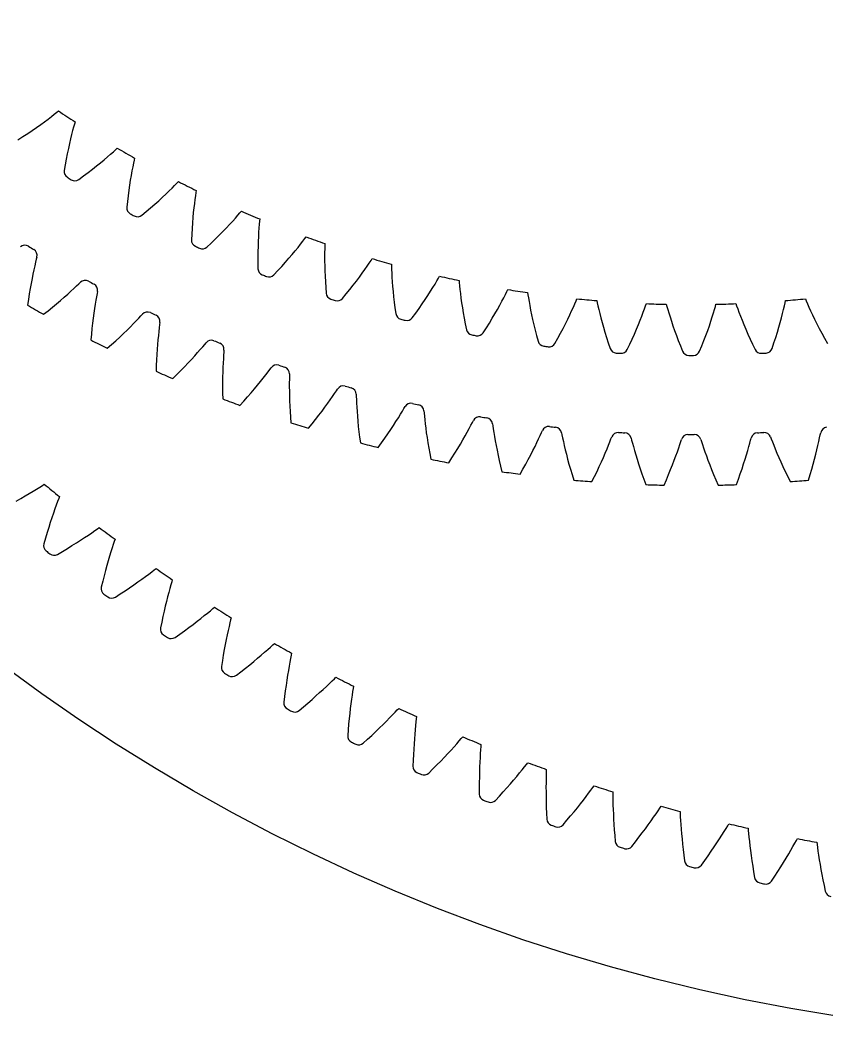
# Model space of a CAD drawing. Header units: millimetres. Extents: x -82 to 82, y -82 to 82.
# Drawn here: x -48.67 to -13, y -82.43 to -37.43 of the extents above; entities that cross this region are included whole.
import ezdxf

# ---------------------------------------------------------------- set-up
doc = ezdxf.new("R2010")
doc.units = ezdxf.units.MM

msp = doc.modelspace()

# ---------------------------------------------------------------- linework, layer by layer
at = {"layer": 'fixed_ring'}
for p, q in [((-47.815477, -58.073121), (-47.696716, -57.997768)), ((-47.696716, -57.997768), (-47.615885, -57.945901)), ((-48.652178, -58.57754), (-48.46056, -58.465886)), ((-48.46056, -58.465886), (-48.279702, -58.358464)), ((-48.279702, -58.358464), (-48.110688, -58.256221)), ((-48.110688, -58.256221), (-47.955099, -58.160452)), ((-47.955099, -58.160452), (-47.815477, -58.073121)), ((-46.94112, -58.493857), (-46.975294, -58.583611)), ((-48.853769, -58.692697), (-48.652178, -58.57754)), ((-47.081493, -58.86988), (-47.143293, -59.041812)), ((-47.024673, -58.715308), (-47.081493, -58.86988)), ((-46.975294, -58.583611), (-47.024673, -58.715308)), ((-47.208676, -59.22821), (-47.276697, -59.427263)), ((-47.143293, -59.041812), (-47.208676, -59.22821)), ((-47.346652, -59.637717), (-47.417988, -59.858649)), ((-47.276697, -59.427263), (-47.346652, -59.637717)), ((-47.490254, -60.089351), (-47.563066, -60.32926)), ((-47.417988, -59.858649), (-47.490254, -60.089351)), ((-45.826798, -60.303769), (-45.662154, -60.194629)), ((-45.662154, -60.194629), (-45.510654, -60.092513)), ((-45.510654, -60.092513), (-45.374761, -59.999486)), ((-45.374761, -59.999486), (-45.259215, -59.919289)), ((-45.259215, -59.919289), (-45.180597, -59.864127)), ((-47.563066, -60.32926), (-47.63668, -60.577457)), ((-46.592465, -60.788129), (-46.386562, -60.66144)), ((-46.386562, -60.66144), (-46.189902, -60.538051)), ((-46.189902, -60.538051), (-46.003062, -60.418573)), ((-46.003062, -60.418573), (-45.826798, -60.303769)), ((-44.558094, -60.608445), (-44.608477, -60.765233)), ((-44.5142, -60.47482), (-44.558094, -60.608445)), ((-44.483763, -60.383729), (-44.5142, -60.47482)), ((-47.029689, -61.049897), (-46.807158, -60.917607)), ((-46.807158, -60.917607), (-46.592465, -60.788129)), ((-44.720744, -61.128512), (-44.780481, -61.330206)), ((-44.66312, -60.939571), (-44.720744, -61.128512)), ((-44.608477, -60.765233), (-44.66312, -60.939571)), ((-44.841679, -61.543371), (-44.903825, -61.767062)), ((-44.780481, -61.330206), (-44.841679, -61.543371)), ((-44.966495, -62.000554), (-45.029331, -62.243267)), ((-44.903825, -61.767062), (-44.966495, -62.000554)), ((-43.295599, -62.146047), (-43.135606, -62.030195)), ((-43.135606, -62.030195), (-42.988456, -61.921906)), ((-42.988456, -61.921906), (-42.856523, -61.823343)), ((-42.856523, -61.823343), (-42.74439, -61.73844)), ((-42.74439, -61.73844), (-42.668118, -61.680075)), ((-45.029331, -62.243267), (-45.092625, -62.494294)), ((-44.040595, -62.661633), (-43.840104, -62.526544)), ((-43.840104, -62.526544), (-43.648712, -62.395133)), ((-43.648712, -62.395133), (-43.466968, -62.268036)), ((-43.466968, -62.268036), (-43.295599, -62.146047)), ((-42.015388, -62.398032), (-42.059249, -62.556769)), ((-41.977054, -62.262708), (-42.015388, -62.398032)), ((-41.950408, -62.170438), (-41.977054, -62.262708)), ((-44.466629, -62.941247), (-44.249755, -62.799873)), ((-44.249755, -62.799873), (-44.040595, -62.661633)), ((-42.156408, -62.924378), (-42.207758, -63.128368)), ((-42.106641, -62.733216), (-42.156408, -62.924378)), ((-42.059249, -62.556769), (-42.106641, -62.733216)), ((-42.260095, -63.343879), (-42.312944, -63.569948)), ((-42.207758, -63.128368), (-42.260095, -63.343879)), ((-40.156537, -63.452111), (-40.082742, -63.390645)), ((-42.365912, -63.805829), (-42.418664, -64.050932)), ((-42.312944, -63.569948), (-42.365912, -63.805829)), ((-40.856612, -64.011116), (-40.69043, -63.882148)), ((-40.69043, -63.882148), (-40.535361, -63.759784)), ((-40.535361, -63.759784), (-40.392812, -63.645506)), ((-40.392812, -63.645506), (-40.265065, -63.541576)), ((-40.265065, -63.541576), (-40.156537, -63.452111)), ((-39.34538, -63.850929), (-39.36819, -63.944221)), ((-42.418664, -64.050932), (-42.47153, -64.30436)), ((-41.413484, -64.428082), (-41.218746, -64.284823)), ((-41.218746, -64.284823), (-41.032948, -64.145614)), ((-41.032948, -64.145614), (-40.856612, -64.011116)), ((-39.438164, -64.241427), (-39.478223, -64.419683)), ((-39.400899, -64.081014), (-39.438164, -64.241427)), ((-39.36819, -63.944221), (-39.400899, -64.081014)), ((-41.827599, -64.725062), (-41.616752, -64.574847)), ((-41.616752, -64.574847), (-41.413484, -64.428082)), ((-39.520048, -64.612737), (-39.562924, -64.818675)), ((-39.478223, -64.419683), (-39.520048, -64.612737)), ((-39.606311, -65.036165), (-39.649772, -65.264225)), ((-39.562924, -64.818675), (-39.606311, -65.036165)), ((-37.728158, -65.260369), (-37.604815, -65.151248)), ((-37.604815, -65.151248), (-37.500076, -65.057375)), ((-37.500076, -65.057375), (-37.428885, -64.992912)), ((-39.692947, -65.502094), (-39.735525, -65.749167)), ((-39.649772, -65.264225), (-39.692947, -65.502094)), ((-38.34708, -65.786504), (-38.176453, -65.644833)), ((-38.176453, -65.644833), (-38.015743, -65.509109)), ((-38.015743, -65.509109), (-37.865863, -65.380441)), ((-37.865863, -65.380441), (-37.728158, -65.260369)), ((-36.719095, -65.654515), (-36.749699, -65.816331)), ((-36.692067, -65.516487), (-36.719095, -65.654515)), ((-36.673132, -65.422331), (-36.692067, -65.516487)), ((-39.735525, -65.749167), (-39.777873, -66.004564)), ((-38.912647, -66.239496), (-38.715618, -66.084456)), ((-38.715618, -66.084456), (-38.526967, -65.933271)), ((-38.526967, -65.933271), (-38.34708, -65.786504)), ((-36.782357, -65.996089), (-36.816169, -66.190707)), ((-36.749699, -65.816331), (-36.782357, -65.996089)), ((-39.117106, -66.398295), (-38.912647, -66.239496)), ((-36.850498, -66.398241), (-36.884859, -66.617339)), ((-36.816169, -66.190707), (-36.850498, -66.398241)), ((-34.880317, -66.649612), (-34.779548, -66.55149)), ((-34.779548, -66.55149), (-34.711081, -66.48414)), ((-36.918859, -66.846999), (-36.952167, -67.086449)), ((-36.884859, -66.617339), (-36.918859, -66.846999)), ((-35.43107, -67.166397), (-35.276106, -67.024148)), ((-35.276106, -67.024148), (-35.131671, -66.889396)), ((-35.131671, -66.889396), (-34.999046, -66.763737)), ((-34.999046, -66.763737), (-34.880317, -66.649612)), ((-33.953256, -66.976818), (-33.974557, -67.115846)), ((-33.938228, -66.881961), (-33.953256, -66.976818)), ((-36.984498, -67.335071), (-37.016256, -67.592)), ((-36.952167, -67.086449), (-36.984498, -67.335071)), ((-35.951607, -67.627925), (-35.769365, -67.469074)), ((-35.769365, -67.469074), (-35.595697, -67.314999)), ((-35.595697, -67.314999), (-35.43107, -67.166397)), ((-34.02365, -67.459743), (-34.049389, -67.655592)), ((-33.998447, -67.278788), (-34.02365, -67.459743)), ((-33.974557, -67.115846), (-33.998447, -67.278788)), ((-36.339783, -67.958089), (-36.142061, -67.790975)), ((-36.142061, -67.790975), (-35.951607, -67.627925)), ((-34.075113, -67.864367), (-34.100391, -68.084697)), ((-34.049389, -67.655592), (-34.075113, -67.864367)), ((-32.096228, -68.034105), (-31.999599, -67.931903)), ((-31.999599, -67.931903), (-31.933974, -67.861781)), ((-34.124871, -68.315567), (-34.148255, -68.556189)), ((-34.100391, -68.084697), (-34.124871, -68.315567)), ((-32.4762, -68.424677), (-32.337458, -68.284072)), ((-32.337458, -68.284072), (-32.210139, -68.153039)), ((-32.210139, -68.153039), (-32.096228, -68.034105)), ((-31.156436, -68.322721), (-31.171974, -68.46251)), ((-31.145341, -68.227324), (-31.156436, -68.322721)), ((-34.170284, -68.805934), (-34.191398, -69.063956)), ((-34.148255, -68.556189), (-34.170284, -68.805934)), ((-32.950651, -68.889608), (-32.783499, -68.728487)), ((-32.783499, -68.728487), (-32.625153, -68.573209)), ((-32.625153, -68.573209), (-32.4762, -68.424677)), ((-31.206813, -68.808142), (-31.224437, -69.004888)), ((-31.18911, -68.626301), (-31.206813, -68.808142)), ((-31.171974, -68.46251), (-31.18911, -68.626301)), ((-33.500374, -69.401777), (-33.309727, -69.226635)), ((-33.309727, -69.226635), (-33.126173, -69.055854)), ((-33.126173, -69.055854), (-32.950651, -68.889608)), ((-31.241512, -69.214548), (-31.257663, -69.435734)), ((-31.224437, -69.004888), (-31.241512, -69.214548)), ((-29.257302, -69.302363), (-29.16498, -69.196255)), ((-29.16498, -69.196255), (-29.102308, -69.123481)), ((-31.272581, -69.667418), (-31.286001, -69.908801)), ((-31.257663, -69.435734), (-31.272581, -69.667418)), ((-29.763497, -69.862865), (-29.62081, -69.708304)), ((-29.62081, -69.708304), (-29.487996, -69.562085)), ((-29.487996, -69.562085), (-29.366201, -69.425903)), ((-29.366201, -69.425903), (-29.257302, -69.302363)), ((-28.316134, -69.692208), (-28.326487, -69.856566)), ((-28.306387, -69.551896), (-28.316134, -69.692208)), ((-28.299243, -69.456122), (-28.306387, -69.551896)), ((-31.297691, -70.159243), (-31.308124, -70.417917)), ((-31.286001, -69.908801), (-31.297691, -70.159243)), ((-30.244144, -70.365802), (-30.075642, -70.192444)), ((-30.075642, -70.192444), (-29.915291, -70.024553)), ((-29.915291, -70.024553), (-29.763497, -69.862865)), ((-28.33666, -70.038984), (-28.346139, -70.23629)), ((-28.326487, -69.856566), (-28.33666, -70.038984)), ((-30.60373, -70.726893), (-30.420483, -70.544022)), ((-30.420483, -70.544022), (-30.244144, -70.365802)), ((-28.354534, -70.446476), (-28.361531, -70.668141)), ((-28.346139, -70.23629), (-28.354534, -70.446476)), ((-26.588155, -70.721253), (-26.472091, -70.580154)), ((-26.472091, -70.580154), (-26.368391, -70.452219)), ((-26.368391, -70.452219), (-26.280532, -70.342387)), ((-26.280532, -70.342387), (-26.220922, -70.267085)), ((-25.404796, -70.566255), (-25.407976, -70.662243)), ((-28.366863, -70.900244), (-28.370296, -71.141975)), ((-28.361531, -70.668141), (-28.366863, -70.900244)), ((-26.995973, -71.200984), (-26.850991, -71.033161)), ((-26.850991, -71.033161), (-26.714813, -70.872835)), ((-26.714813, -70.872835), (-26.588155, -70.721253)), ((-25.415469, -70.967483), (-25.418095, -71.150166)), ((-25.411917, -70.802837), (-25.415469, -70.967483)), ((-25.407976, -70.662243), (-25.411917, -70.802837)), ((-28.370296, -71.141975), (-28.371627, -71.392687)), ((-28.371627, -71.392687), (-28.371361, -71.65157)), ((-27.310443, -71.555531), (-27.149249, -71.375358)), ((-27.149249, -71.375358), (-26.995973, -71.200984)), ((-25.418095, -71.150166), (-25.419412, -71.347695)), ((-25.419412, -71.347695), (-25.419114, -71.558048)), ((-23.532755, -71.61382), (-23.43443, -71.481709)), ((-23.43443, -71.481709), (-23.351185, -71.36834)), ((-23.351185, -71.36834), (-23.294737, -71.290639)), ((-27.6548, -71.931173), (-27.479267, -71.740886)), ((-27.479267, -71.740886), (-27.310443, -71.555531)), ((-25.419114, -71.558048), (-25.416945, -71.779813)), ((-25.416945, -71.779813), (-25.41268, -72.011938)), ((-23.89261, -72.082098), (-23.763174, -71.916282)), ((-23.763174, -71.916282), (-23.642888, -71.759595)), ((-23.642888, -71.759595), (-23.532755, -71.61382)), ((-22.466946, -71.555827), (-22.466156, -71.651864)), ((-22.466156, -71.651864), (-22.464283, -71.792501)), ((-22.464283, -71.792501), (-22.461028, -71.957154)), ((-22.461028, -71.957154), (-22.456103, -72.139788)), ((-25.41268, -72.011938), (-25.406121, -72.253604)), ((-25.406121, -72.253604), (-25.397089, -72.504157)), ((-24.330083, -72.623009), (-24.176473, -72.436328)), ((-24.176473, -72.436328), (-24.030533, -72.255769)), ((-24.030533, -72.255769), (-23.89261, -72.082098)), ((-22.456103, -72.139788), (-22.449256, -72.337203)), ((-22.449256, -72.337203), (-22.440265, -72.547365)), ((-20.553213, -72.525135), (-20.460431, -72.389074)), ((-20.460431, -72.389074), (-20.381943, -72.272361)), ((-20.381943, -72.272361), (-20.328754, -72.192394)), ((-19.490711, -72.423147), (-19.485953, -72.519069)), ((-25.397089, -72.504157), (-25.386125, -72.762808)), ((-24.658622, -73.012561), (-24.491103, -72.815182)), ((-24.491103, -72.815182), (-24.330083, -72.623009)), ((-22.440265, -72.547365), (-22.428933, -72.76885)), ((-22.428933, -72.76885), (-22.41508, -73.0006)), ((-20.89341, -73.007884), (-20.770936, -72.836861)), ((-20.770936, -72.836861), (-20.657228, -72.675336)), ((-20.657228, -72.675336), (-20.553213, -72.525135)), ((-19.485953, -72.519069), (-19.47827, -72.659509)), ((-19.47827, -72.659509), (-19.468214, -72.823886)), ((-19.468214, -72.823886), (-19.455745, -73.006161)), ((-22.41508, -73.0006), (-22.39854, -73.24179)), ((-22.39854, -73.24179), (-22.379162, -73.491755)), ((-21.162391, -73.373542), (-21.024038, -73.187106)), ((-21.024038, -73.187106), (-20.89341, -73.007884)), ((-19.455745, -73.006161), (-19.440745, -73.203124)), ((-19.440745, -73.203124), (-19.423078, -73.412735)), ((-17.636275, -73.466913), (-17.538556, -73.312542)), ((-17.538556, -73.312542), (-17.451477, -73.172763)), ((-17.451477, -73.172763), (-17.377878, -73.052907)), ((-17.377878, -73.052907), (-17.32804, -72.97081)), ((-16.481176, -73.166733), (-16.472458, -73.262377)), ((-16.472458, -73.262377), (-16.458979, -73.402379)), ((-22.379162, -73.491755), (-22.357518, -73.749732)), ((-21.620315, -73.969207), (-21.461096, -73.765075)), ((-21.461096, -73.765075), (-21.308155, -73.566411)), ((-21.308155, -73.566411), (-21.162391, -73.373542)), ((-19.423078, -73.412735), (-19.402603, -73.633563)), ((-19.402603, -73.633563), (-19.379184, -73.864543)), ((-17.858513, -73.808937), (-17.743211, -73.632999)), ((-17.743211, -73.632999), (-17.636275, -73.466913)), ((-16.458979, -73.402379), (-16.442138, -73.5662)), ((-16.442138, -73.5662), (-16.422147, -73.747805)), ((-16.422147, -73.747805), (-16.399021, -73.94398)), ((-14.412706, -73.831437), (-14.344124, -73.708642)), ((-14.344124, -73.708642), (-14.29772, -73.624556)), ((-13.443484, -73.785315), (-13.430821, -73.880517)), ((-19.379184, -73.864543), (-19.352691, -74.104843)), ((-19.352691, -74.104843), (-19.323, -74.353793)), ((-18.249823, -74.384127), (-18.112153, -74.185399)), ((-18.112153, -74.185399), (-17.981623, -73.993404)), ((-17.981623, -73.993404), (-17.858513, -73.808937)), ((-16.399021, -73.94398), (-16.372707, -74.152681)), ((-16.372707, -74.152681), (-16.343123, -74.372475)), ((-14.685172, -74.303336), (-14.585191, -74.132974)), ((-14.585191, -74.132974), (-14.493935, -73.974696)), ((-14.493935, -73.974696), (-14.412706, -73.831437)), ((-13.430821, -73.880517), (-13.411567, -74.019843)), ((-13.411567, -74.019843), (-13.387971, -74.182828)), ((-13.387971, -74.182828), (-13.360493, -74.363451)), ((-19.323, -74.353793), (-19.290714, -74.610656)), ((-18.545071, -74.799479), (-18.394423, -74.588941)), ((-18.394423, -74.588941), (-18.249823, -74.384127)), ((-16.343123, -74.372475), (-16.310179, -74.602289)), ((-16.310179, -74.602289), (-16.273778, -74.841289)), ((-15.030971, -74.870511), (-14.908486, -74.673286)), ((-14.908486, -74.673286), (-14.793105, -74.483889)), ((-14.793105, -74.483889), (-14.685172, -74.303336)), ((-13.360493, -74.363451), (-13.329279, -74.558503)), ((-13.329279, -74.558503), (-13.294363, -74.765938)), ((-16.273778, -74.841289), (-16.233825, -75.0888)), ((-16.233825, -75.0888), (-16.190951, -75.344109)), ((-15.296324, -75.285373), (-15.160311, -75.074758)), ((-15.160311, -75.074758), (-15.030971, -74.870511)), ((-13.294363, -74.765938), (-13.255722, -74.984322)), ((-13.255722, -74.984322), (-13.213308, -75.212578)), ((-15.438142, -75.501956), (-15.296324, -75.285373)), ((-13.213308, -75.212578), (-13.167062, -75.449869)), ((-13.167062, -75.449869), (-13.116914, -75.695518)), ((-13.116914, -75.695518), (-13.063527, -75.948837))]:
    msp.add_line(p, q, dxfattribs=at)
for centre, radius, start, end in [((0, 0), 75, 230.589029, 231.253076), ((0, 0), 75, 232.95745, 233.621498), ((-47.347894, -60.658713), 0.3, 164.285051, 232.02575), ((0, 0), 77.25, 232.02575, 232.184776), ((-47.179351, -60.789895), 0.3, 232.184776, 299.925475), ((0, 0), 75, 235.325871, 235.989919), ((-44.800728, -62.563546), 0.3, 166.653472, 234.394171), ((0, 0), 77.25, 234.394171, 234.553197), ((-44.626908, -62.687651), 0.3, 234.553197, 302.293896), ((0, 0), 75, 237.694292, 238.35834), ((-42.17702, -64.361491), 0.3, 169.021893, 236.762592), ((0, 0), 77.25, 236.762592, 236.921619), ((-41.99822, -64.478306), 0.3, 236.921619, 304.662317), ((0, 0), 75, 240.062713, 240.726761), ((-39.481254, -66.049475), 0.3, 171.390314, 239.131013), ((0, 0), 77.25, 239.131013, 239.29004), ((-39.297779, -66.158802), 0.3, 239.29004, 307.030738), ((0, 0), 75, 242.431134, 243.095182), ((-36.718035, -67.624614), 0.3, 173.758735, 241.499434), ((0, 0), 77.25, 241.499434, 241.658461), ((0, 0), 75, 244.799555, 245.463603), ((-36.530199, -67.726266), 0.3, 241.658461, 309.399159), ((-33.892083, -69.084218), 0.3, 176.127156, 243.867855), ((0, 0), 75, 247.167976, 247.832024), ((0, 0), 77.25, 243.867855, 244.026882), ((-33.700207, -69.178021), 0.3, 244.026882, 311.76758), ((-31.008227, -70.425793), 0.3, 178.495578, 246.236276), ((0, 0), 75, 249.536397, 250.200445), ((0, 0), 77.25, 246.236276, 246.395303), ((-30.812639, -70.511586), 0.3, 246.395303, 314.136001), ((0, 0), 75, 251.904818, 252.568866), ((-28.071395, -71.647047), 0.3, 180.863999, 248.604697), ((0, 0), 77.25, 248.604697, 248.763724), ((-27.872428, -71.724684), 0.3, 248.763724, 316.504422), ((0, 0), 75, 254.273239, 254.937287), ((-25.086603, -72.745892), 0.3, 183.23242, 250.973118), ((0, 0), 77.25, 250.973118, 251.132145), ((-24.884597, -72.815241), 0.3, 251.132145, 318.872844), ((0, 0), 75, 256.64166, 257.305708), ((-22.058951, -73.720453), 0.3, 185.600841, 253.341539), ((0, 0), 75, 259.010081, 259.674129), ((0, 0), 77.25, 253.341539, 253.500566), ((-21.854252, -73.781394), 0.3, 253.500566, 321.241265), ((-18.993611, -74.569064), 0.3, 187.969262, 255.70996), ((0, 0), 77.25, 255.70996, 255.868987), ((-18.786569, -74.621494), 0.3, 255.868987, 323.609686), ((-15.895821, -75.290274), 0.3, 190.337683, 258.078381), ((0, 0), 77.25, 258.078381, 258.237408), ((-15.686789, -75.334103), 0.3, 258.237408, 325.978107), ((-12.770874, -75.882852), 0.3, 192.706104, 260.446803)]:
    msp.add_arc(centre, radius, start, end, dxfattribs=at)
at = {"layer": 'outer'}
msp.add_circle((0, 0), 82.428227, dxfattribs=at)
at = {"layer": 'thin_ring_external'}
for p, q in [((-47.997549, -48.127363), (-48.0345, -48.284723)), ((-47.964827, -47.993334), (-47.997549, -48.127363)), ((-47.943296, -47.901146), (-47.964827, -47.993334)), ((-48.073818, -48.459811), (-48.114394, -48.649687)), ((-48.0345, -48.284723), (-48.073818, -48.459811)), ((-48.155453, -48.852503), (-48.196403, -49.066979)), ((-48.114394, -48.649687), (-48.155453, -48.852503)), ((-46.081033, -49.080944), (-46.011961, -49.016203)), ((-48.236766, -49.292169), (-48.276144, -49.527343)), ((-48.196403, -49.066979), (-48.236766, -49.292169)), ((-46.574668, -49.538648), (-46.430519, -49.40857)), ((-46.430519, -49.40857), (-46.298546, -49.286976)), ((-46.298546, -49.286976), (-46.180744, -49.176295)), ((-46.180744, -49.176295), (-46.081033, -49.080944)), ((-45.26058, -49.422831), (-45.277, -49.516065)), ((-48.314192, -49.771916), (-48.35061, -50.02541)), ((-48.276144, -49.527343), (-48.314192, -49.771916)), ((-47.069888, -49.965867), (-46.895049, -49.818316)), ((-46.895049, -49.818316), (-46.729782, -49.675615)), ((-46.729782, -49.675615), (-46.574668, -49.538648)), ((-45.330515, -49.810849), (-45.360127, -49.987837)), ((-45.302288, -49.651692), (-45.330515, -49.810849)), ((-45.277, -49.516065), (-45.302288, -49.651692)), ((-47.647971, -50.431079), (-47.446648, -50.272793)), ((-47.446648, -50.272793), (-47.253865, -50.117555)), ((-47.253865, -50.117555), (-47.069888, -49.965867)), ((-45.420006, -50.38443), (-45.449079, -50.600836)), ((-45.390182, -50.17966), (-45.420006, -50.38443)), ((-45.360127, -49.987837), (-45.390182, -50.17966)), ((-45.476976, -50.827908), (-45.503338, -51.064894)), ((-45.449079, -50.600836), (-45.476976, -50.827908)), ((-43.803823, -50.982451), (-43.667058, -50.84463)), ((-43.667058, -50.84463), (-43.541985, -50.715951)), ((-43.541985, -50.715951), (-43.430459, -50.598948)), ((-43.430459, -50.598948), (-43.336152, -50.498248)), ((-43.336152, -50.498248), (-43.270751, -50.429801)), ((-42.49811, -50.794419), (-42.509369, -50.888416)), ((-45.503338, -51.064894), (-45.527855, -51.311191)), ((-44.274756, -51.436302), (-44.108311, -51.279344)), ((-44.108311, -51.279344), (-43.951157, -51.127755)), ((-43.951157, -51.127755), (-43.803823, -50.982451)), ((-42.546564, -51.185701), (-42.566382, -51.364052)), ((-42.527148, -51.025231), (-42.546564, -51.185701)), ((-42.509369, -50.888416), (-42.527148, -51.025231)), ((-45.527855, -51.311191), (-45.550254, -51.566307)), ((-44.634037, -51.763516), (-44.450098, -51.597895)), ((-44.450098, -51.597895), (-44.274756, -51.436302)), ((-42.585824, -51.557239), (-42.604322, -51.763341)), ((-42.566382, -51.364052), (-42.585824, -51.557239)), ((-40.517362, -51.762192), (-40.455832, -51.690246)), ((-44.826334, -51.932653), (-44.634037, -51.763516)), ((-42.62143, -51.98102), (-42.636775, -52.209284)), ((-42.604322, -51.763341), (-42.62143, -51.98102)), ((-40.95765, -52.271422), (-40.828685, -52.126276)), ((-40.828685, -52.126276), (-40.71089, -51.990902)), ((-40.71089, -51.990902), (-40.605979, -51.867934)), ((-40.605979, -51.867934), (-40.517362, -51.762192)), ((-39.670342, -52.106222), (-39.680557, -52.243808)), ((-39.664278, -52.011747), (-39.670342, -52.106222)), ((-42.650042, -52.447362), (-42.660954, -52.694636)), ((-42.636775, -52.209284), (-42.650042, -52.447362)), ((-41.402866, -52.750527), (-41.245321, -52.584638)), ((-41.245321, -52.584638), (-41.096755, -52.424621)), ((-41.096755, -52.424621), (-40.95765, -52.271422)), ((-39.701066, -52.584275), (-39.709836, -52.77824)), ((-39.691104, -52.405104), (-39.701066, -52.584275)), ((-39.680557, -52.243808), (-39.691104, -52.405104)), ((-42.660954, -52.694636), (-42.669265, -52.950598)), ((-41.926264, -53.276509), (-41.743575, -53.097036)), ((-41.743575, -53.097036), (-41.56904, -52.921533)), ((-41.56904, -52.921533), (-41.402866, -52.750527)), ((-39.716953, -52.985049), (-39.722043, -53.20334)), ((-39.709836, -52.77824), (-39.716953, -52.985049)), ((-37.81386, -53.107959), (-37.715882, -52.979398)), ((-37.715882, -52.979398), (-37.633225, -52.868935)), ((-37.633225, -52.868935), (-37.575752, -52.793709)), ((-36.767689, -53.071117), (-36.768539, -53.165782)), ((-39.724791, -53.432102), (-39.724922, -53.670549)), ((-39.722043, -53.20334), (-39.724791, -53.432102)), ((-38.175247, -53.562276), (-38.044792, -53.401647)), ((-38.044792, -53.401647), (-37.924019, -53.249617)), ((-37.924019, -53.249617), (-37.81386, -53.107959)), ((-36.772805, -53.465354), (-36.772882, -53.644802)), ((-36.771159, -53.303722), (-36.772805, -53.465354)), ((-36.768539, -53.165782), (-36.771159, -53.303722)), ((-39.724922, -53.670549), (-39.722196, -53.918049)), ((-39.722196, -53.918049), (-39.716394, -54.174081)), ((-38.619441, -54.084451), (-38.46294, -53.904549)), ((-38.46294, -53.904549), (-38.314772, -53.730234)), ((-38.314772, -53.730234), (-38.175247, -53.562276)), ((-36.772882, -53.644802), (-36.770953, -53.838956)), ((-36.770953, -53.838956), (-36.766667, -54.045842)), ((-34.859693, -54.063729), (-34.768946, -53.929966)), ((-34.768946, -53.929966), (-34.6925, -53.815117)), ((-34.6925, -53.815117), (-34.639257, -53.736839)), ((-33.81714, -53.969312), (-33.812774, -54.06388)), ((-38.956567, -54.458566), (-38.784043, -54.269302)), ((-38.784043, -54.269302), (-38.619441, -54.084451)), ((-36.766667, -54.045842), (-36.759724, -54.264082)), ((-36.759724, -54.264082), (-36.749866, -54.492649)), ((-35.195504, -54.537264), (-35.074096, -54.369692)), ((-35.074096, -54.369692), (-34.961881, -54.21124)), ((-34.961881, -54.21124), (-34.859693, -54.063729)), ((-33.812774, -54.06388), (-33.807791, -54.201755)), ((-33.807791, -54.201755), (-33.80053, -54.363232)), ((-33.80053, -54.363232), (-33.790722, -54.542412)), ((-36.749866, -54.492649), (-36.736862, -54.730741)), ((-36.736862, -54.730741), (-36.720505, -54.977715)), ((-35.610258, -55.083115), (-35.463905, -54.894866)), ((-35.463905, -54.894866), (-35.325564, -54.712653)), ((-35.325564, -54.712653), (-35.195504, -54.537264)), ((-33.790722, -54.542412), (-33.778101, -54.736164)), ((-33.778101, -54.736164), (-33.762424, -54.9425)), ((-31.951267, -55.008225), (-31.857361, -54.855309)), ((-31.857361, -54.855309), (-31.77412, -54.71675)), ((-31.77412, -54.71675), (-31.704117, -54.597864)), ((-31.704117, -54.597864), (-31.655267, -54.516772)), ((-30.821592, -54.703603), (-30.812023, -54.797787)), ((-30.812023, -54.797787), (-30.799453, -54.935178)), ((-36.720505, -54.977715), (-36.700608, -55.233038)), ((-35.926263, -55.475234), (-35.764427, -55.276753)), ((-35.764427, -55.276753), (-35.610258, -55.083115)), ((-33.762424, -54.9425), (-33.743469, -55.160027)), ((-33.743469, -55.160027), (-33.721035, -55.387703)), ((-32.286777, -55.528911), (-32.166575, -55.346624)), ((-32.166575, -55.346624), (-32.054583, -55.172618)), ((-32.054583, -55.172618), (-31.951267, -55.008225)), ((-30.799453, -54.935178), (-30.783307, -55.09601)), ((-30.783307, -55.09601), (-30.763643, -55.274378)), ((-30.763643, -55.274378), (-30.740368, -55.467141)), ((-28.815981, -55.480295), (-28.740499, -55.337361)), ((-28.740499, -55.337361), (-28.677152, -55.2148)), ((-28.677152, -55.2148), (-28.632844, -55.13114)), ((-27.790142, -55.271762), (-27.775399, -55.365276)), ((-33.721035, -55.387703), (-33.694935, -55.624717)), ((-33.694935, -55.624717), (-33.664998, -55.870415)), ((-32.55063, -55.914495), (-32.414869, -55.718469)), ((-32.414869, -55.718469), (-32.286777, -55.528911)), ((-30.740368, -55.467141), (-30.713348, -55.6723)), ((-30.713348, -55.6723), (-30.682439, -55.888452)), ((-28.995424, -55.807987), (-28.901321, -55.638152)), ((-28.901321, -55.638152), (-28.815981, -55.480295)), ((-27.775399, -55.365276), (-27.75528, -55.501766)), ((-27.75528, -55.501766), (-27.730299, -55.661464)), ((-27.730299, -55.661464), (-27.700839, -55.838477)), ((-25.74479, -55.93679), (-25.677297, -55.789915)), ((-25.677297, -55.789915), (-25.620797, -55.66405)), ((-25.620797, -55.66405), (-25.581165, -55.578076)), ((-24.731997, -55.672062), (-24.712125, -55.764621)), ((-24.712125, -55.764621), (-24.684517, -55.899796)), ((-13.315483, -55.899796), (-13.287875, -55.764621)), ((-13.287875, -55.764621), (-13.268003, -55.672062)), ((-33.664998, -55.870415), (-33.631065, -56.124254)), ((-32.844555, -56.323426), (-32.693898, -56.116331)), ((-32.693898, -56.116331), (-32.55063, -55.914495)), ((-30.682439, -55.888452), (-30.647497, -56.114546)), ((-30.647497, -56.114546), (-30.608379, -56.349763)), ((-29.325093, -56.372856), (-29.207637, -56.17653)), ((-29.207637, -56.17653), (-29.097661, -55.987898)), ((-29.097661, -55.987898), (-28.995424, -55.807987)), ((-27.700839, -55.838477), (-27.66698, -56.029666)), ((-27.66698, -56.029666), (-27.628699, -56.233025)), ((-27.628699, -56.233025), (-27.58593, -56.447145)), ((-25.905909, -56.273869), (-25.821305, -56.099108)), ((-25.821305, -56.099108), (-25.74479, -55.93679)), ((-24.684517, -55.899796), (-24.650777, -56.057875)), ((-24.650777, -56.057875), (-24.61161, -56.232997)), ((-24.61161, -56.232997), (-24.56727, -56.42203)), ((-22.720572, -56.389693), (-22.653116, -56.223406)), ((-22.653116, -56.223406), (-22.593817, -56.073036)), ((-22.593817, -56.073036), (-22.544336, -55.94425)), ((-22.544336, -55.94425), (-22.5095, -55.856223)), ((-21.656444, -55.903287), (-21.631503, -55.994612)), ((-21.631503, -55.994612), (-21.59649, -56.12806)), ((-21.59649, -56.12806), (-21.554093, -56.284041)), ((-19.550347, -56.339274), (-19.499421, -56.185865)), ((-19.499421, -56.185865), (-19.457111, -56.054549)), ((-19.457111, -56.054549), (-19.427177, -55.964737)), ((-18.572823, -55.964737), (-18.542889, -56.054549)), ((-18.542889, -56.054549), (-18.500579, -56.185865)), ((-18.500579, -56.185865), (-18.449653, -56.339274)), ((-16.445907, -56.284041), (-16.40351, -56.12806)), ((-16.40351, -56.12806), (-16.368497, -55.994612)), ((-16.368497, -55.994612), (-16.343556, -55.903287)), ((-15.4905, -55.856223), (-15.455664, -55.94425)), ((-15.455664, -55.94425), (-15.406183, -56.073036)), ((-15.406183, -56.073036), (-15.346884, -56.223406)), ((-15.346884, -56.223406), (-15.279428, -56.389693)), ((-13.43273, -56.42203), (-13.38839, -56.232997)), ((-13.38839, -56.232997), (-13.349223, -56.057875)), ((-13.349223, -56.057875), (-13.315483, -55.899796)), ((-30.608379, -56.349763), (-30.564953, -56.593439)), ((-30.564953, -56.593439), (-30.517089, -56.845023)), ((-29.581781, -56.785486), (-29.449849, -56.576063)), ((-29.449849, -56.576063), (-29.325093, -56.372856)), ((-27.58593, -56.447145), (-27.538585, -56.670972)), ((-27.538585, -56.670972), (-27.48657, -56.903677)), ((-26.20396, -56.856041), (-26.097498, -56.653543)), ((-26.097498, -56.653543), (-25.998079, -56.459139)), ((-25.998079, -56.459139), (-25.905909, -56.273869)), ((-24.56727, -56.42203), (-24.517846, -56.622971)), ((-24.517846, -56.622971), (-24.463346, -56.834411)), ((-22.877245, -56.758915), (-22.795421, -56.56885)), ((-22.795421, -56.56885), (-22.720572, -56.389693)), ((-21.554093, -56.284041), (-21.505339, -56.456739)), ((-21.505339, -56.456739), (-21.450653, -56.643042)), ((-21.450653, -56.643042), (-21.390234, -56.840956)), ((-19.744636, -56.886317), (-19.673406, -56.692032)), ((-19.673406, -56.692032), (-19.608541, -56.509024)), ((-19.608541, -56.509024), (-19.550347, -56.339274)), ((-18.449653, -56.339274), (-18.391459, -56.509024)), ((-18.391459, -56.509024), (-18.326594, -56.692032)), ((-18.326594, -56.692032), (-18.255364, -56.886317)), ((-16.609766, -56.840956), (-16.549347, -56.643042)), ((-16.549347, -56.643042), (-16.494661, -56.456739)), ((-16.494661, -56.456739), (-16.445907, -56.284041)), ((-15.279428, -56.389693), (-15.204579, -56.56885)), ((-15.204579, -56.56885), (-15.122755, -56.758915)), ((-13.536654, -56.834411), (-13.482154, -56.622971)), ((-13.482154, -56.622971), (-13.43273, -56.42203)), ((-29.7208, -57.000565), (-29.581781, -56.785486)), ((-27.48657, -56.903677), (-27.429786, -57.14459)), ((-27.429786, -57.14459), (-27.368135, -57.393156)), ((-26.437527, -57.282184), (-26.317333, -57.065812)), ((-26.317333, -57.065812), (-26.20396, -56.856041)), ((-24.463346, -56.834411), (-24.403743, -57.055289)), ((-24.403743, -57.055289), (-24.338987, -57.284775)), ((-23.060949, -57.166556), (-22.965804, -56.958501)), ((-22.965804, -56.958501), (-22.877245, -56.758915)), ((-21.390234, -56.840956), (-21.324169, -57.049072)), ((-21.324169, -57.049072), (-21.252489, -57.266332)), ((-19.905605, -57.303458), (-19.822066, -57.090478)), ((-19.822066, -57.090478), (-19.744636, -56.886317)), ((-18.255364, -56.886317), (-18.177934, -57.090478)), ((-18.177934, -57.090478), (-18.094395, -57.303458)), ((-16.747511, -57.266332), (-16.675831, -57.049072)), ((-16.675831, -57.049072), (-16.609766, -56.840956)), ((-15.122755, -56.758915), (-15.034196, -56.958501)), ((-15.034196, -56.958501), (-14.939051, -57.166556)), ((-13.661013, -57.284775), (-13.596257, -57.055289)), ((-13.596257, -57.055289), (-13.536654, -56.834411)), ((-26.564488, -57.504596), (-26.437527, -57.282184)), ((-24.338987, -57.284775), (-24.269018, -57.522195)), ((-24.269018, -57.522195), (-24.193768, -57.766987)), ((-23.270686, -57.604919), (-23.162594, -57.382254)), ((-23.162594, -57.382254), (-23.060949, -57.166556)), ((-21.252489, -57.266332), (-21.17519, -57.491902)), ((-21.17519, -57.491902), (-21.092248, -57.725107)), ((-20.090875, -57.75271), (-19.995213, -57.524428)), ((-19.995213, -57.524428), (-19.905605, -57.303458)), ((-18.094395, -57.303458), (-18.004787, -57.524428)), ((-18.004787, -57.524428), (-17.909125, -57.75271)), ((-16.907752, -57.725107), (-16.82481, -57.491902)), ((-16.82481, -57.491902), (-16.747511, -57.266332)), ((-14.939051, -57.166556), (-14.837406, -57.382254)), ((-14.837406, -57.382254), (-14.729314, -57.604919)), ((-13.806232, -57.766987), (-13.730982, -57.522195)), ((-13.730982, -57.522195), (-13.661013, -57.284775)), ((-23.385202, -57.833987), (-23.270686, -57.604919)), ((-21.092248, -57.725107), (-21.003628, -57.965382)), ((-20.192598, -57.987738), (-20.090875, -57.75271)), ((-17.909125, -57.75271), (-17.807402, -57.987738)), ((-16.996372, -57.965382), (-16.907752, -57.725107)), ((-14.729314, -57.604919), (-14.614798, -57.833987))]:
    msp.add_line(p, q, dxfattribs=at)
for centre, radius, start, end in [((-48.470616, -47.676884), 0.3, 58.278455, 131.94392), ((-19, 0), 55.75, 238.278455, 238.56365), ((-48.232936, -47.822986), 0.3, 344.898185, 58.56365), ((-45.799453, -49.227958), 0.3, 61.43635, 135.101815), ((-19, 0), 55.75, 241.43635, 241.721545), ((-45.554085, -49.360744), 0.3, 348.05608, 61.721545), ((-19, 0), 58, 239.599253, 240.400747), ((-43.0469, -50.629528), 0.3, 64.594244, 138.259709), ((-19, 0), 55.75, 244.594244, 244.87944), ((-42.79459, -50.748596), 0.3, 351.213975, 64.87944), ((-19, 0), 58, 242.757148, 243.558641), ((-40.221318, -51.877338), 0.3, 67.752139, 141.417604), ((-19, 0), 55.75, 247.752139, 248.037335), ((-39.962832, -51.982326), 0.3, 354.37187, 68.037335), ((-19, 0), 58, 245.915043, 246.716536), ((-37.331288, -52.967598), 0.3, 70.910034, 144.575499), ((-19, 0), 55.75, 250.910034, 251.195229), ((-37.06741, -53.058187), 0.3, 357.529764, 71.195229), ((-34.385586, -53.896997), 0.3, 74.067929, 147.733393), ((-19, 0), 55.75, 254.067929, 254.353124), ((-34.117118, -53.972912), 0.3, 0.687659, 74.353124), ((-19, 0), 58, 249.072938, 249.874431), ((-31.393158, -54.662712), 0.3, 77.225823, 150.891288), ((-19, 0), 55.75, 257.225823, 257.511019), ((-31.120916, -54.723723), 0.3, 3.845554, 77.511019), ((-19, 0), 58, 252.230832, 253.032326), ((-28.363093, -55.262419), 0.3, 80.383718, 154.049183), ((-19, 0), 55.75, 260.383718, 260.668913), ((-28.087904, -55.30834), 0.3, 7.003449, 80.668913), ((-25.304592, -55.694296), 0.3, 83.541613, 157.207078), ((-19, 0), 55.75, 263.541613, 263.826808), ((-25.027291, -55.724988), 0.3, 10.161343, 83.826808), ((-22.226945, -55.957031), 0.3, 86.699508, 160.364972), ((-19, 0), 55.75, 266.699508, 266.984703), ((-21.948374, -55.9724), 0.3, 13.319238, 86.984703), ((-19.139497, -56.049826), 0.3, 89.857402, 163.522867), ((-19, 0), 55.75, 269.857402, 270.142598), ((-18.860503, -56.049826), 0.3, 16.477133, 90.142598), ((-16.051626, -55.9724), 0.3, 93.015297, 166.680762), ((-19, 0), 55.75, 273.015297, 273.300492), ((-15.773055, -55.957031), 0.3, 19.635028, 93.300492), ((-12.972709, -55.724988), 0.3, 96.173192, 169.838657), ((-19, 0), 58, 255.388727, 256.19022), ((-19, 0), 58, 258.546622, 259.348115), ((-19, 0), 58, 261.704517, 262.50601), ((-19, 0), 58, 264.862411, 265.663904), ((-19, 0), 58, 268.020306, 268.821799), ((-19, 0), 58, 271.178201, 271.979694), ((-19, 0), 58, 274.336096, 275.137589)]:
    msp.add_arc(centre, radius, start, end, dxfattribs=at)
at = {"layer": 'thin_ring_internal'}
for p, q in [((-47.600889, -41.913997), (-47.442791, -41.795509)), ((-47.442791, -41.795509), (-47.298038, -41.684332)), ((-47.298038, -41.684332), (-47.168827, -41.582782)), ((-47.168827, -41.582782), (-47.059462, -41.495025)), ((-47.059462, -41.495025), (-46.985325, -41.434546)), ((-48.143866, -42.299905), (-47.952202, -42.167186)), ((-47.952202, -42.167186), (-47.770994, -42.038262)), ((-47.770994, -42.038262), (-47.600889, -41.913997)), ((-46.314003, -42.149209), (-46.357156, -42.307784)), ((-46.275816, -42.014287), (-46.314003, -42.149209)), ((-46.249018, -41.922441), (-46.275816, -42.014287)), ((-48.776391, -42.714972), (-48.556719, -42.574046)), ((-48.556719, -42.574046), (-48.345498, -42.435719)), ((-48.345498, -42.435719), (-48.143866, -42.299905)), ((-46.450608, -42.676201), (-46.49874, -42.881288)), ((-46.403117, -42.484422), (-46.450608, -42.676201)), ((-46.357156, -42.307784), (-46.403117, -42.484422)), ((-46.546835, -43.098417), (-46.594349, -43.326653)), ((-46.49874, -42.881288), (-46.546835, -43.098417)), ((-44.555526, -43.238011), (-44.451771, -43.143688)), ((-44.451771, -43.143688), (-44.381497, -43.07876)), ((-46.640827, -43.565275), (-46.685882, -43.813708)), ((-46.594349, -43.326653), (-46.640827, -43.565275)), ((-45.128511, -43.729697), (-44.966379, -43.595196)), ((-44.966379, -43.595196), (-44.815875, -43.467201)), ((-44.815875, -43.467201), (-44.678241, -43.347324)), ((-44.678241, -43.347324), (-44.555526, -43.238011)), ((-43.637645, -43.613724), (-43.667453, -43.75074)), ((-43.616552, -43.520402), (-43.637645, -43.613724)), ((-46.685882, -43.813708), (-46.730037, -44.070935)), ((-45.677458, -44.161768), (-45.484569, -44.013799)), ((-45.484569, -44.013799), (-45.301439, -43.869533)), ((-45.301439, -43.869533), (-45.128511, -43.729697)), ((-43.735763, -44.090804), (-43.771358, -44.285142)), ((-43.700763, -43.911671), (-43.735763, -44.090804)), ((-43.667453, -43.75074), (-43.700763, -43.911671)), ((-46.090342, -44.467017), (-45.879763, -44.312835)), ((-45.879763, -44.312835), (-45.677458, -44.161768)), ((-43.806773, -44.492803), (-43.84141, -44.712481)), ((-43.771358, -44.285142), (-43.806773, -44.492803)), ((-43.874783, -44.943209), (-43.906484, -45.18424)), ((-43.84141, -44.712481), (-43.874783, -44.943209)), ((-42.23337, -45.111024), (-42.09103, -44.974006)), ((-42.09103, -44.974006), (-41.961037, -44.845884)), ((-41.961037, -44.845884), (-41.845284, -44.729225)), ((-41.845284, -44.729225), (-41.747532, -44.628693)), ((-41.747532, -44.628693), (-41.68139, -44.559562)), ((-40.890707, -44.953275), (-40.906015, -45.047719)), ((-43.93616, -45.434976), (-43.964395, -45.694433)), ((-43.906484, -45.18424), (-43.93616, -45.434976)), ((-42.724807, -45.560733), (-42.550906, -45.405467)), ((-42.550906, -45.405467), (-42.386914, -45.255251)), ((-42.386914, -45.255251), (-42.23337, -45.111024)), ((-40.950672, -45.348986), (-40.974577, -45.529934)), ((-40.927332, -45.18631), (-40.950672, -45.348986)), ((-40.906015, -45.047719), (-40.927332, -45.18631)), ((-43.301531, -46.050384), (-43.100843, -45.883531)), ((-43.100843, -45.883531), (-42.908221, -45.720296)), ((-42.908221, -45.720296), (-42.724807, -45.560733)), ((-40.998141, -45.726095), (-41.020706, -45.935543)), ((-40.974577, -45.529934), (-40.998141, -45.726095)), ((-38.957005, -45.944406), (-38.895243, -45.871334)), ((-41.041753, -46.156936), (-41.060859, -46.389281)), ((-41.020706, -45.935543), (-41.041753, -46.156936)), ((-39.412228, -46.455731), (-39.278594, -46.31021)), ((-39.278594, -46.31021), (-39.156735, -46.174328)), ((-39.156735, -46.174328), (-39.048383, -46.050764)), ((-39.048383, -46.050764), (-38.957005, -45.944406)), ((-38.091288, -46.310832), (-38.104033, -46.450473)), ((-38.081823, -46.215625), (-38.091288, -46.310832)), ((-41.077662, -46.631806), (-41.091846, -46.883893)), ((-41.060859, -46.389281), (-41.077662, -46.631806)), ((-39.875049, -46.93484), (-39.711036, -46.769163)), ((-39.711036, -46.769163), (-39.556603, -46.609137)), ((-39.556603, -46.609137), (-39.412228, -46.455731)), ((-38.130035, -46.796354), (-38.141478, -46.993593)), ((-38.117314, -46.614278), (-38.130035, -46.796354)), ((-38.104033, -46.450473), (-38.117314, -46.614278)), ((-41.091846, -46.883893), (-41.104055, -47.144597)), ((-40.2305, -47.280175), (-40.048292, -47.105391)), ((-40.048292, -47.105391), (-39.875049, -46.93484)), ((-38.151106, -47.204033), (-38.158485, -47.426302)), ((-38.141478, -46.993593), (-38.151106, -47.204033)), ((-36.27597, -47.327618), (-36.175431, -47.197618)), ((-36.175431, -47.197618), (-36.090774, -47.085835)), ((-36.090774, -47.085835), (-36.033628, -47.0091)), ((-40.420535, -47.459066), (-40.2305, -47.280175)), ((-38.163251, -47.659382), (-38.165092, -47.902482)), ((-38.158485, -47.426302), (-38.163251, -47.659382)), ((-36.648313, -47.786218), (-36.513656, -47.624215)), ((-36.513656, -47.624215), (-36.389233, -47.470744)), ((-36.389233, -47.470744), (-36.27597, -47.327618)), ((-35.208266, -47.538434), (-35.211437, -47.702745)), ((-35.204141, -47.398273), (-35.208266, -47.538434)), ((-35.200556, -47.302664), (-35.204141, -47.398273)), ((-38.165092, -47.902482), (-38.16373, -48.154964)), ((-37.10852, -48.3118), (-36.946105, -48.130907)), ((-36.946105, -48.130907), (-36.792602, -47.955447)), ((-36.792602, -47.955447), (-36.648313, -47.786218)), ((-35.211437, -47.702745), (-35.212925, -47.885258)), ((-35.212925, -47.885258), (-35.212205, -48.082829)), ((-35.212205, -48.082829), (-35.20886, -48.293461)), ((-33.237327, -48.165434), (-33.159712, -48.048653)), ((-33.159712, -48.048653), (-33.107398, -47.968545)), ((-38.16373, -48.154964), (-38.159867, -48.415924)), ((-37.458285, -48.687719), (-37.279622, -48.497469)), ((-37.279622, -48.497469), (-37.10852, -48.3118)), ((-35.20886, -48.293461), (-35.202541, -48.515763)), ((-35.202541, -48.515763), (-35.19295, -48.748695)), ((-33.548648, -48.612044), (-33.43391, -48.451204)), ((-33.43391, -48.451204), (-33.329673, -48.301377)), ((-33.329673, -48.301377), (-33.237327, -48.165434)), ((-32.257834, -48.210267), (-32.255527, -48.305915)), ((-32.255527, -48.305915), (-32.251015, -48.446064)), ((-32.251015, -48.446064), (-32.244065, -48.610259)), ((-35.19295, -48.748695), (-35.179821, -48.991447)), ((-35.179821, -48.991447), (-35.162919, -49.243366)), ((-33.949085, -49.144397), (-33.806674, -48.95982)), ((-33.806674, -48.95982), (-33.673077, -48.782029)), ((-33.673077, -48.782029), (-33.548648, -48.612044)), ((-32.244065, -48.610259), (-32.234315, -48.792518)), ((-32.234315, -48.792518), (-32.221433, -48.989669)), ((-32.221433, -48.989669), (-32.205127, -49.199697)), ((-30.329017, -49.091913), (-30.245215, -48.950543)), ((-30.245215, -48.950543), (-30.174937, -48.829205)), ((-30.174937, -48.829205), (-30.127654, -48.746029)), ((-29.26482, -48.934992), (-29.256629, -49.030317)), ((-29.256629, -49.030317), (-29.243498, -49.169923)), ((-35.162919, -49.243366), (-35.142999, -49.503594)), ((-34.259403, -49.530795), (-34.100056, -49.334945)), ((-34.100056, -49.334945), (-33.949085, -49.144397)), ((-32.205127, -49.199697), (-32.185136, -49.421188)), ((-32.185136, -49.421188), (-32.161223, -49.653088)), ((-30.642181, -49.592794), (-30.528453, -49.415471)), ((-30.528453, -49.415471), (-30.423833, -49.247873)), ((-30.423833, -49.247873), (-30.329017, -49.091913)), ((-29.243498, -49.169923), (-29.226454, -49.333378)), ((-29.226454, -49.333378), (-29.205502, -49.514691)), ((-27.210447, -49.549966), (-27.147771, -49.424531)), ((-27.147771, -49.424531), (-27.105698, -49.338602)), ((-26.232869, -49.47409), (-26.218825, -49.56873)), ((-34.426015, -49.731683), (-34.259403, -49.530795)), ((-32.161223, -49.653088), (-32.133176, -49.894571)), ((-32.133176, -49.894571), (-32.100797, -50.144972)), ((-30.895358, -49.971466), (-30.76458, -49.778472)), ((-30.76458, -49.778472), (-30.642181, -49.592794)), ((-29.205502, -49.514691), (-29.180508, -49.710675)), ((-29.180508, -49.710675), (-29.151304, -49.919301)), ((-29.151304, -49.919301), (-29.117715, -50.139141)), ((-27.464526, -50.031448), (-27.370422, -49.857727)), ((-27.370422, -49.857727), (-27.285387, -49.696226)), ((-27.285387, -49.696226), (-27.210447, -49.549966)), ((-26.218825, -49.56873), (-26.197125, -49.707262)), ((-26.197125, -49.707262), (-26.17005, -49.869359)), ((-26.17005, -49.869359), (-26.137976, -50.049038)), ((-24.144534, -49.961428), (-24.089699, -49.832373)), ((-24.089699, -49.832373), (-24.052996, -49.744017)), ((-23.17348, -49.825516), (-23.153637, -49.919112)), ((-23.153637, -49.919112), (-23.12345, -50.056046)), ((-14.87655, -50.056046), (-14.846363, -49.919112)), ((-14.846363, -49.919112), (-14.82652, -49.825516)), ((-13.947004, -49.744017), (-13.910301, -49.832373)), ((-13.910301, -49.832373), (-13.855466, -49.961428)), ((-32.100797, -50.144972), (-32.064895, -50.40348)), ((-31.33523, -50.586998), (-31.181301, -50.376234)), ((-31.181301, -50.376234), (-31.034312, -50.170946)), ((-31.034312, -50.170946), (-30.895358, -49.971466)), ((-29.117715, -50.139141), (-29.079572, -50.369129)), ((-29.079572, -50.369129), (-29.036711, -50.608427)), ((-27.677859, -50.408297), (-27.567123, -50.215436)), ((-27.567123, -50.215436), (-27.464526, -50.031448)), ((-26.137976, -50.049038), (-26.100965, -50.243112)), ((-26.100965, -50.243112), (-26.058973, -50.449544)), ((-24.36849, -50.457639), (-24.28526, -50.278454)), ((-24.28526, -50.278454), (-24.210328, -50.112025)), ((-24.210328, -50.112025), (-24.144534, -49.961428)), ((-23.12345, -50.056046), (-23.086448, -50.216168)), ((-23.086448, -50.216168), (-23.043374, -50.393532)), ((-23.043374, -50.393532), (-22.994485, -50.584959)), ((-21.180048, -50.508458), (-21.115504, -50.337731)), ((-21.115504, -50.337731), (-21.059105, -50.18337)), ((-21.059105, -50.18337), (-21.012319, -50.051184)), ((-21.012319, -50.051184), (-20.981125, -49.960736)), ((-20.098261, -49.987937), (-20.072694, -50.080134)), ((-20.072694, -50.080134), (-20.034134, -50.214949)), ((-20.034134, -50.214949), (-19.987345, -50.37249)), ((-19.987345, -50.37249), (-19.933433, -50.546866)), ((-18.066567, -50.546866), (-18.012655, -50.37249)), ((-18.012655, -50.37249), (-17.965866, -50.214949)), ((-17.965866, -50.214949), (-17.927306, -50.080134)), ((-17.927306, -50.080134), (-17.901739, -49.987937)), ((-17.018875, -49.960736), (-16.987681, -50.051184)), ((-16.987681, -50.051184), (-16.940895, -50.18337)), ((-16.940895, -50.18337), (-16.884496, -50.337731)), ((-16.884496, -50.337731), (-16.819952, -50.508458)), ((-15.005515, -50.584959), (-14.956626, -50.393532)), ((-14.956626, -50.393532), (-14.913552, -50.216168)), ((-14.913552, -50.216168), (-14.87655, -50.056046)), ((-13.855466, -49.961428), (-13.789672, -50.112025)), ((-13.789672, -50.112025), (-13.71474, -50.278454)), ((-13.71474, -50.278454), (-13.63151, -50.457639)), ((-29.036711, -50.608427), (-28.988979, -50.85636)), ((-28.05699, -51.030579), (-27.922918, -50.816632)), ((-27.922918, -50.816632), (-27.796507, -50.608975)), ((-27.796507, -50.608975), (-27.677859, -50.408297)), ((-26.058973, -50.449544), (-26.011914, -50.666899)), ((-26.011914, -50.666899), (-25.959685, -50.894103)), ((-24.664289, -51.054507), (-24.558219, -50.846906)), ((-24.558219, -50.846906), (-24.459566, -50.647593)), ((-24.459566, -50.647593), (-24.36849, -50.457639)), ((-22.994485, -50.584959), (-22.939865, -50.788414)), ((-22.939865, -50.788414), (-22.879514, -51.002461)), ((-21.331299, -50.887627), (-21.25209, -50.692426)), ((-21.25209, -50.692426), (-21.180048, -50.508458)), ((-19.933433, -50.546866), (-19.872853, -50.73492)), ((-19.872853, -50.73492), (-19.805811, -50.934627)), ((-18.194189, -50.934627), (-18.127147, -50.73492)), ((-18.127147, -50.73492), (-18.066567, -50.546866)), ((-16.819952, -50.508458), (-16.74791, -50.692426)), ((-16.74791, -50.692426), (-16.668701, -50.887627)), ((-15.120486, -51.002461), (-15.060135, -50.788414)), ((-15.060135, -50.788414), (-15.005515, -50.584959)), ((-13.63151, -50.457639), (-13.540434, -50.647593)), ((-13.540434, -50.647593), (-13.441781, -50.846906)), ((-13.441781, -50.846906), (-13.335711, -51.054507)), ((-28.988979, -50.85636), (-28.937231, -51.112168)), ((-28.197652, -51.250419), (-28.05699, -51.030579)), ((-25.959685, -50.894103), (-25.902174, -51.130309)), ((-25.902174, -51.130309), (-25.83927, -51.374833)), ((-24.898323, -51.491347), (-24.777676, -51.269552)), ((-24.777676, -51.269552), (-24.664289, -51.054507)), ((-22.879514, -51.002461), (-22.813398, -51.226018)), ((-22.813398, -51.226018), (-22.741455, -51.458236)), ((-21.510584, -51.306373), (-21.417496, -51.092635)), ((-21.417496, -51.092635), (-21.331299, -50.887627)), ((-19.805811, -50.934627), (-19.732399, -51.144552)), ((-19.732399, -51.144552), (-19.652645, -51.363615)), ((-18.347355, -51.363615), (-18.267601, -51.144552)), ((-18.267601, -51.144552), (-18.194189, -50.934627)), ((-16.668701, -50.887627), (-16.582504, -51.092635)), ((-16.582504, -51.092635), (-16.489416, -51.306373)), ((-15.258545, -51.458236), (-15.186602, -51.226018)), ((-15.186602, -51.226018), (-15.120486, -51.002461)), ((-13.335711, -51.054507), (-13.222324, -51.269552)), ((-13.222324, -51.269552), (-13.101677, -51.491347)), ((-25.83927, -51.374833), (-25.771872, -51.62697)), ((-25.025185, -51.71943), (-24.898323, -51.491347)), ((-22.741455, -51.458236), (-22.663617, -51.698423)), ((-22.663617, -51.698423), (-22.580825, -51.945933)), ((-21.717282, -51.756791), (-21.610518, -51.52799)), ((-21.610518, -51.52799), (-21.510584, -51.306373)), ((-19.652645, -51.363615), (-19.566543, -51.590964)), ((-19.566543, -51.590964), (-19.474067, -51.825904)), ((-18.525933, -51.825904), (-18.433457, -51.590964)), ((-18.433457, -51.590964), (-18.347355, -51.363615)), ((-16.489416, -51.306373), (-16.389482, -51.52799)), ((-16.389482, -51.52799), (-16.282718, -51.756791)), ((-15.419175, -51.945933), (-15.336383, -51.698423)), ((-15.336383, -51.698423), (-15.258545, -51.458236)), ((-13.101677, -51.491347), (-12.974815, -51.71943)), ((-21.829862, -51.992251), (-21.717282, -51.756791)), ((-19.474067, -51.825904), (-19.376195, -52.067847)), ((-18.623805, -52.067847), (-18.525933, -51.825904)), ((-16.282718, -51.756791), (-16.170138, -51.992251))]:
    msp.add_line(p, q, dxfattribs=at)
for centre, radius, start, end in [((-19, 0), 50, 235.964498, 236.976679), ((-19, 0), 50, 239.49391, 240.50609), ((-46.433421, -44.115869), 0.3, 171.385793, 238.124615), ((-19, 0), 52.25, 238.124615, 238.345973), ((-46.262779, -44.221526), 0.3, 238.345973, 305.084795), ((-19, 0), 50, 243.023321, 244.035502), ((-43.665576, -45.721022), 0.3, 174.915205, 241.654027), ((-19, 0), 50, 246.552733, 247.564914), ((-19, 0), 52.25, 241.654027, 241.875385), ((-43.488753, -45.815974), 0.3, 241.875385, 308.614207), ((-40.804166, -47.15274), 0.3, 178.444617, 245.183439), ((-19, 0), 50, 250.082145, 251.094326), ((-19, 0), 52.25, 245.183439, 245.404797), ((-40.621833, -47.236626), 0.3, 245.404797, 312.143618), ((-19, 0), 50, 253.611557, 254.623737), ((-37.860045, -48.405591), 0.3, 181.974029, 248.712851), ((-19, 0), 52.25, 248.712851, 248.934208), ((-37.672894, -48.478093), 0.3, 248.934208, 315.67303), ((-19, 0), 50, 257.140968, 258.153149), ((-19, 0), 50, 260.67038, 261.682561), ((-34.844382, -49.474822), 0.3, 185.50344, 252.242262), ((-19, 0), 52.25, 252.242262, 252.46362), ((-34.653122, -49.535667), 0.3, 252.46362, 319.202442), ((-19, 0), 50, 264.199792, 265.211973), ((-19, 0), 50, 274.788027, 275.800208), ((-19, 0), 50, 267.729204, 268.741385), ((-19, 0), 50, 271.258615, 272.270796), ((-31.768615, -50.35638), 0.3, 189.032852, 255.771674), ((-19, 0), 52.25, 255.771674, 255.993032), ((-31.573973, -50.405334), 0.3, 255.993032, 322.731854), ((-28.644413, -51.046918), 0.3, 192.562264, 259.301086), ((-28.447126, -51.083797), 0.3, 259.522444, 326.261265), ((-19, 0), 52.25, 259.301086, 259.522444), ((-25.483626, -51.543817), 0.3, 196.091676, 262.830498), ((-25.284443, -51.568481), 0.3, 263.051855, 329.790677), ((-19, 0), 52.25, 262.830498, 263.051855), ((-22.298245, -51.845193), 0.3, 199.621088, 266.359909), ((-19, 0), 52.25, 266.359909, 266.581267), ((-22.097921, -51.857549), 0.3, 266.581267, 333.320089), ((-19.100352, -51.949903), 0.3, 203.150499, 269.889321), ((-18.899648, -51.949903), 0.3, 270.110679, 336.849501), ((-15.902079, -51.857549), 0.3, 206.679911, 273.418733), ((-19, 0), 52.25, 273.418733, 273.640091), ((-15.701755, -51.845193), 0.3, 273.640091, 340.378912), ((-19, 0), 52.25, 269.889321, 270.110679)]:
    msp.add_arc(centre, radius, start, end, dxfattribs=at)

doc.saveas('drawing.dxf')
